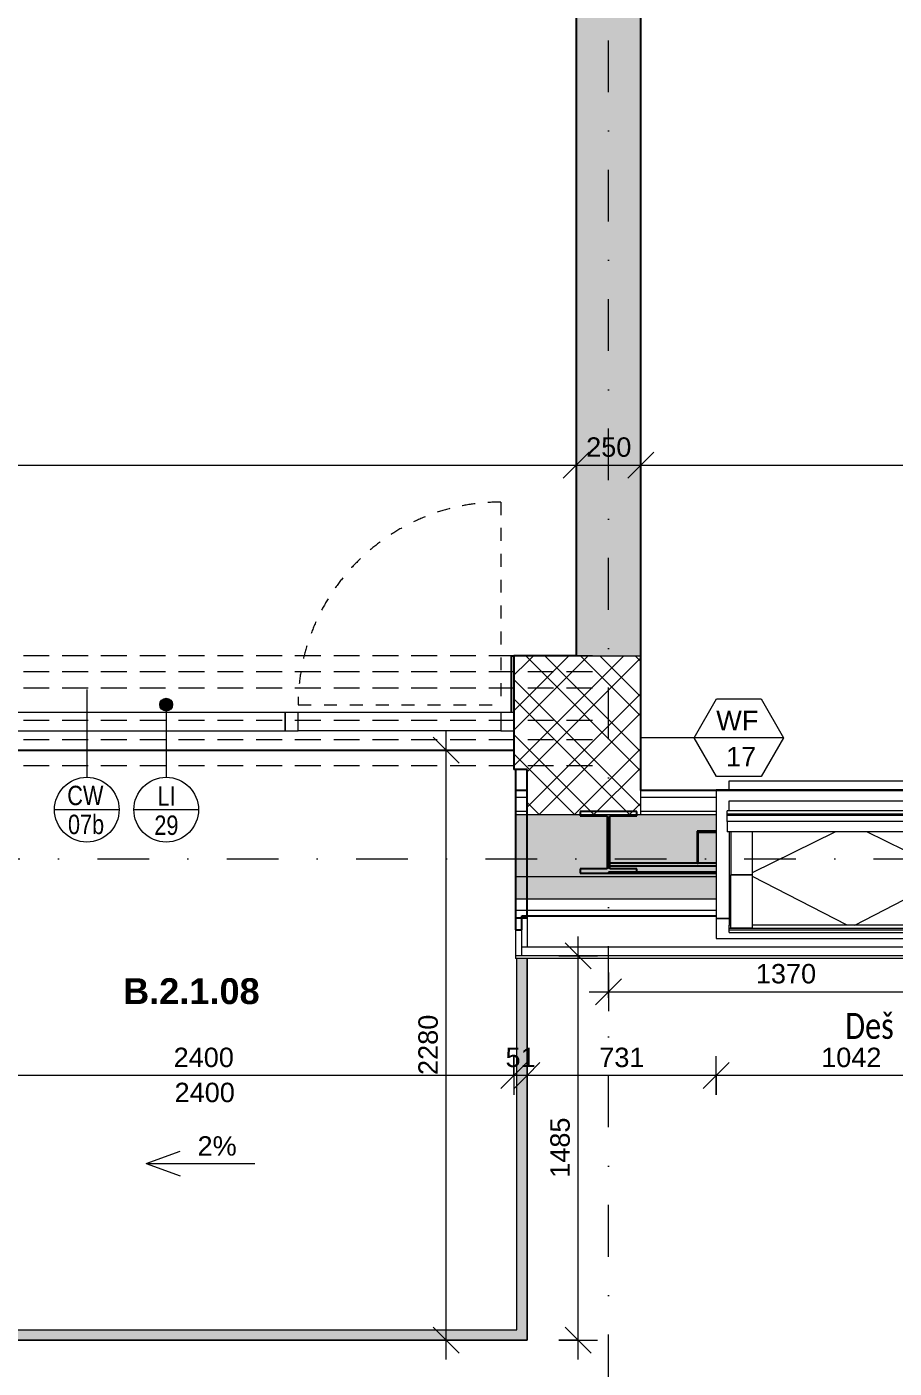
# Model space of a CAD drawing. Header units: millimetres. Extents: x -8668 to 43537, y -2985 to 58543.
# Drawn here: x -3178 to 175, y 41984 to 47168 of the extents above; entities that cross this region are included whole.
import ezdxf

# ---------------------------------------------------------------- set-up
doc = ezdxf.new("R2010")
doc.units = ezdxf.units.MM
for name, pattern in [('HA_Dash_2mm-S1mm', [100, 50, -50]), ('HA_Dash_3mm-S1mm', [150, 100, -50]), ('HA_DashDot_10mm-S3mm', [500, 200, -150, 0, -150])]:
    doc.linetypes.add(name, pattern=pattern)
for name, color, linetype, lineweight in [('A-____-____-DIMS', 9, 'Continuous', 5), ('A-____-____-DIMS-50', 9, 'Continuous', 5), ('A-AREA-____-IDEN', 9, 'Continuous', 9), ('A-AREA-____-OTLN', 9, 'Continuous', 25), ('A-DETL-____-THIN', 9, 'Continuous', 9), ('A-DOOR-____-OTLN', 9, 'Continuous', 9), ('A-FLOR-HRAL-OTLN', 9, 'Continuous', 9), ('A-GENM-____-HDLN', 9, 'HA_Dash_3mm-S1mm', 9), ('A-GENM-____-IDEN', 9, 'Continuous', 9), ('A-GENM-____-OTLN', 9, 'Continuous', 9), ('A-GLAZ-____-OTLN', 9, 'Continuous', 5), ('A-GLAZ-CURT-MCUT', 9, 'Continuous', 5), ('A-GLAZ-CURT-OTLN', 9, 'Continuous', 5), ('A-GLAZ-CWMG-MCUT', 9, 'Continuous', 5), ('A-GLAZ-CWMG-OTLN', 9, 'Continuous', 5), ('A-ROOF-____-MCUT', 9, 'Continuous', 25), ('A-ROOF-____-OTLN', 9, 'Continuous', 9), ('A-ROOF-____-PATT', 9, 'Continuous', 25), ('A-WALL-____-IDEN', 9, 'Continuous', 9), ('A-WALL-____-MCUT', 9, 'Continuous', 25), ('A-WALL-____-OTLN', 9, 'Continuous', 9), ('A-WALL-____-PATT', 9, 'Continuous', 25), ('G-____-____-TEXT', 9, 'Continuous', 5), ('I-WALL-____-MCUT', 9, 'Continuous', 25), ('S-BEAM-____-MCUT', 9, 'Continuous', 25), ('S-GRID-____-OTLN', 9, 'Continuous', 5)]:
    doc.layers.add(name, color=color, linetype=linetype, lineweight=lineweight)
doc.styles.add('Arial_1', font='arial.ttf', dxfattribs={"height": 75})
doc.styles.add('Arial_2', font='arial.ttf', dxfattribs={"width": 0.8, "height": 75})
doc.styles.add('Arial_B', font='arialbd.ttf', dxfattribs={"height": 100})
doc.styles.add('Calibri_1', font='calibri.ttf', dxfattribs={"width": 0.8, "height": 100})
doc.dimstyles.new('Inner_Dimensions_1', dxfattribs={"dimscale": 304.8, "dimtxt": 76.519455, "dimasz": 0.328084, "dimexe": 0.246063, "dimexo": 0.0625, "dimgap": 0.032808, "dimtad": 1, "dimdec": 0, "dimzin": 0, "dimdsep": 46, "dimtxsty": 'Arial_1', "dimblk1": 'OBLIQUE', "dimblk2": 'OBLIQUE', "dimsah": 1, "dimcen": 0.09, "dimdle": 0.246063, "dimazin": 0, "dimtfac": 1, "dimtdec": 4, "dimtix": 1, "dimtmove": 0, "dimatfit": 3, "dimfxl": 0.246063, "dimfxlon": 1, "dimtvp": 1, "dimtolj": 1, "dimtzin": 0, "dimlwd": 9, "dimlwe": 9, "dimarcsym": 2})
pattern_1 = [(45, (0, 0), (-106.066, 106.066), []), (45, (75, 0), (-106.066, 106.066), []), (315, (0, 0), (106.066, 106.066), []), (315, (75, 0), (106.066, 106.066), [])]
pattern_2 = [(0, (0, 0), (58.594, 33.829), [39.062, -78.125]), (120, (0, 0), (-58.593773, 33.829393), [39.062, -78.125]), (60, (0, 0), (0.000227, 67.658393), [0, -78.125, 39.062, 0])]

# ---------------------------------------------------------------- blocks, each defined once
blk = doc.blocks.new('BD Libus_IFC_ifc-1-DPS_2NP - B')
at = {"layer": 'S-BEAM-____-MCUT', "color": 7}
for p, q in [((-819.3, 44135.8), (-1039.3, 44135.8)), ((-1039.3, 44135.8), (-1039.3, 44118.5)), ((-1039.3, 44118.5), (-934, 44118.5)), ((-934, 44118.5), (-934, 43914.6)), ((-924.5, 43914.6), (-924.5, 44118.5)), ((-924.5, 44118.5), (-819.3, 44118.5)), ((-819.3, 44118.5), (-819.3, 44135.8)), ((-512.8, 44059.9), (-586.8, 44059.9)), ((-586.8, 44059.9), (-586.8, 43936.3)), ((-582.8, 44055.6), (-512.8, 44055.6)), ((-582.8, 43936.3), (-582.8, 44055.6)), ((-934, 43914.6), (-1039.3, 43914.6)), ((-1039.3, 43914.6), (-1039.3, 43897.3)), ((-512.8, 43936.3), (-929.3, 43936.3)), ((-929.3, 43936.3), (-929.3, 43926)), ((-929.3, 43926), (-512.8, 43926)), ((-819.3, 43914.6), (-924.5, 43914.6)), ((-819.3, 43897.3), (-819.3, 43914.6)), ((-586.8, 43936.3), (-582.8, 43936.3)), ((-1039.3, 43897.3), (-819.3, 43897.3)), ((-512.8, 43901.6), (-929.3, 43901.6)), ((-929.3, 43901.6), (-929.3, 43897.3)), ((-929.3, 43897.3), (-512.8, 43897.3))]:
    blk.add_line(p, q, dxfattribs=at)
blk = doc.blocks.new('Top Rail Type - Top Rail_Internal_-1472931-DPS_2NP - B')
at = {"layer": 'A-FLOR-HRAL-OTLN'}
for points in [[(-3719.3, 42092.7), (-3679.3, 42132.7), (-3679.3, 43612.7), (-3694.3, 43612.7), (-3694.3, 43567.7), (-3719.3, 43567.7), (-3719.3, 43080.2)], [(-1244.3, 42092.7), (-1244.3, 43567.7), (-1284.3, 43567.7), (-1284.3, 42132.7)], [(-1244.3, 42092.7), (-1284.3, 42132.7), (-3679.3, 42132.7), (-3719.3, 42092.7), (-3192.6, 42092.7)]]:
    blk.add_hatch(color=256, dxfattribs=at).paths.add_polyline_path(points)
for p, q in [((-3694.3, 43612.7), (-3679.3, 43612.7)), ((-3679.3, 43612.7), (-3679.3, 42132.7)), ((-3719.3, 42092.7), (-3719.3, 43567.7)), ((-1284.3, 42132.7), (-1284.3, 43567.7)), ((-1244.3, 43567.7), (-1244.3, 42092.7)), ((-3679.3, 42132.7), (-1284.3, 42132.7)), ((-1244.3, 42092.7), (-3719.3, 42092.7))]:
    blk.add_line(p, q, dxfattribs=at)
blk = doc.blocks.new('Top Rail Type - Top Rail_Internal_-V6-DPS_2NP - B')
at = {"layer": 'A-FLOR-HRAL-OTLN'}
for p, q in [((-3679.3, 43612.7), (-3694.3, 43612.7)), ((-3679.3, 43612.7), (-3679.3, 42132.7)), ((-3719.3, 43567.7), (-3719.3, 42092.7)), ((-1284.3, 42132.7), (-1284.3, 43567.7)), ((-1244.3, 42092.7), (-1244.3, 43567.7)), ((-3679.3, 42132.7), (-1284.3, 42132.7)), ((-3719.3, 42092.7), (-1244.3, 42092.7))]:
    blk.add_line(p, q, dxfattribs=at)
blk = doc.blocks.new('Systémový panel - Sklo-1712998-DPS_2NP - B')
at = {"layer": 'A-GLAZ-CURT-MCUT'}
for p, q in [((733.125, 0), (-733.125, 0)), ((-733.125, 0), (-733.125, -70)), ((733.125, -70), (733.125, 0)), ((-733.125, -70), (733.125, -70))]:
    blk.add_line(p, q, dxfattribs=at)
blk = doc.blocks.new('Obdélníková příčel - 50x70mm EXT-1518045-DPS_2NP - B')
at = {"layer": 'A-GLAZ-CWMG-MCUT'}
for p, q in [((-50, 70), (0, 70)), ((-50, 0), (-50, 70)), ((0, 70), (0, 0)), ((0, 0), (-50, 0))]:
    blk.add_line(p, q, dxfattribs=at)
blk = doc.blocks.new('ABMV_CW_Single_Swing_Generic - Ex_Glass_SKLOPNE-1712999-DPS_2NP - B')
at = {"layer": 'A-DOOR-____-OTLN', "linetype": 'HA_Dash_2mm-S1mm', "lineweight": 5}
for p in [(391.875, 813.75), (-391.875, 30)]:
    blk.add_line(p, (391.875, 30), dxfattribs=at)
blk.add_arc((391.875, 30), 783.75, 90, 180, dxfattribs=at)
blk = doc.blocks.new('Obdélníková příčel - 50x70mm EXT-1712997-DPS_2NP - B')
at = {"layer": 'A-GLAZ-CWMG-OTLN'}
for p, q in [((-1345.6, 44517.7), (-2129.3, 44517.7)), ((-1345.6, 44447.7), (-2129.3, 44447.7))]:
    blk.add_line(p, q, dxfattribs=at)
blk = doc.blocks.new('Obdélníková příčel - 50x70mm EXT-1518048-DPS_2NP - B')
at = {"layer": 'A-GLAZ-CWMG-MCUT'}
for p, q in [((-25, 70), (25, 70)), ((-25, 0), (-25, 70)), ((25, 70), (25, 0)), ((25, 0), (-25, 0))]:
    blk.add_line(p, q, dxfattribs=at)
blk = doc.blocks.new('Roof-Windows_VELUX_GLL_1061 - PK06-1809138-DPS_2NP - B')
at = {"layer": 'A-GLAZ-____-OTLN'}
for p, q in [((-512.8, 44220.1), (529.2, 44220.1)), ((-512.8, 44220.1), (-512.8, 44215.5)), ((-462.8, 44254.6), (479.2, 44254.6)), ((-462.8, 44220.1), (-462.8, 44254.6)), ((479.2, 44254.6), (479.2, 44220.1)), ((529.2, 44220.1), (529.2, 44215.5)), ((529.2, 44215.5), (-512.8, 44215.5)), ((-512.8, 44215.5), (-512.8, 43721.6)), ((-462.8, 44176.9), (479.2, 44176.9)), ((-462.8, 44137.9), (-462.8, 44176.9)), ((479.2, 44176.9), (479.2, 44137.9)), ((529.2, 43721.6), (529.2, 44215.5)), ((-470.9, 44125.3), (-470.9, 44137.9)), ((487.3, 44137.9), (-470.9, 44137.9)), ((-470.9, 44119.9), (-470.9, 44125.3)), ((487.3, 44125.3), (-470.9, 44125.3)), ((-470.9, 44096.5), (-470.9, 44119.9)), ((487.3, 44119.9), (-470.9, 44119.9)), ((487.3, 44137.9), (487.3, 44125.3)), ((487.3, 44125.3), (487.3, 44119.9)), ((487.3, 44119.9), (487.3, 44096.5)), ((487.3, 44096.5), (-470.9, 44096.5)), ((-470.9, 44096.5), (-470.9, 44057.5)), ((487.3, 44057.5), (487.3, 44096.5)), ((487.3, 44057.5), (-470.9, 44057.5)), ((-462.8, 44057.5), (-462.8, 43697)), ((-456.4, 44057.5), (-456.4, 43890.7)), ((-373.2, 43899.4), (-53.6, 44057.5)), ((-373.2, 43890.7), (-373.2, 44057.5)), ((389.6, 43899.4), (70, 44057.5)), ((389.6, 44057.5), (389.6, 43890.7)), ((472.8, 43890.7), (472.8, 44057.5)), ((479.2, 44057.5), (479.2, 43697)), ((-456.4, 43890.7), (-373.2, 43890.7)), ((-456.4, 43684.6), (-456.4, 43890.7)), ((-373.2, 43890.7), (-456.4, 43890.7)), ((-373.2, 43684.6), (-373.2, 43890.7)), ((-6.1, 43697), (-373.2, 43885.1)), ((22.4, 43697), (389.6, 43885.1)), ((389.6, 43890.7), (472.8, 43890.7)), ((389.6, 43890.7), (389.6, 43684.6)), ((472.8, 43890.7), (389.6, 43890.7)), ((472.8, 43890.7), (472.8, 43684.6)), ((-512.8, 43721.6), (-462.8, 43721.6)), ((-462.8, 43721.6), (-512.8, 43721.6)), ((-512.8, 43721.6), (-512.8, 43644.3)), ((479.2, 43721.6), (529.2, 43721.6)), ((529.2, 43721.6), (479.2, 43721.6)), ((529.2, 43644.3), (529.2, 43721.6)), ((-462.8, 43688.4), (-462.8, 43697)), ((-456.4, 43697), (-462.8, 43697)), ((-462.8, 43684), (-462.8, 43688.4)), ((-462.8, 43677.2), (-462.8, 43684)), ((479.2, 43684), (-462.8, 43684)), ((479.2, 43677.2), (-462.8, 43677.2)), ((-462.8, 43668.7), (-462.8, 43676.7)), ((-462.8, 43668.6), (-462.8, 43668.7)), ((-462.8, 43668.6), (479.2, 43668.6)), ((-373.2, 43684.6), (-456.4, 43684.6)), ((389.6, 43697), (-373.2, 43697)), ((472.8, 43684.6), (389.6, 43684.6)), ((479.2, 43697), (472.8, 43697)), ((479.2, 43697), (479.2, 43688.4)), ((479.2, 43688.4), (479.2, 43684)), ((479.2, 43684), (479.2, 43677.2)), ((479.2, 43676.7), (479.2, 43668.7)), ((479.2, 43668.7), (479.2, 43668.6)), ((-512.8, 43644.3), (529.2, 43644.3))]:
    blk.add_line(p, q, dxfattribs=at)
blk = doc.blocks.new('TB_Porotherm KPVarioUNI_3000mm - TB_Porotherm KPVarioUNI_3000mm-1959484-DPS_2NP - B')
at = {"layer": 'A-GENM-____-HDLN'}
for p, q in [((-1500, 205), (1500, 205)), ((-1500, 105), (1500, 105)), ((-1500, 30), (1500, 30)), ((-100, 0), (100, 0)), ((-1500, -95), (1500, -95)), ((-1500, -157.5), (1500, -157.5)), ((-1500, -220), (1500, -220))]:
    blk.add_line(p, q, dxfattribs=at)
blk = doc.blocks.new('DIMBLOCK69-DPS_2NP - B')
at = {"layer": 'A-____-____-DIMS-50', "lineweight": 9}
for p, q in [((-6379.3, 45549.2), (-6379.3, 45399.2)), ((-6379.3, 45474.2), (-6379.3, 45549.2)), ((-6379.3, 45474.2), (-6329.3, 45524.2)), ((-1054.3, 45549.2), (-1054.3, 45399.2)), ((-1054.3, 45474.2), (-1054.3, 45549.2)), ((-1054.3, 45474.2), (-1004.3, 45524.2)), ((-6454.3, 45474.2), (-1054.3, 45474.2)), ((-6379.3, 45474.2), (-6429.3, 45424.2)), ((-1054.3, 45474.2), (-1104.3, 45424.2))]:
    blk.add_line(p, q, dxfattribs=at)
at = {"layer": 'A-____-____-DIMS-50', "color": 0, "lineweight": 9, "insert": (-3832.2, 45581.6), "char_height": 75, "width": 276.883, "attachment_point": 1, "line_spacing_factor": 0.941778, "style": 'Arial_1'}
blk.add_mtext('5325', dxfattribs=at)
blk = doc.blocks.new('_Oblique')
at = {"color": 0, "linetype": 'ByBlock', "lineweight": -2}
blk.add_line((-0.5, -0.5), (0.5, 0.5), dxfattribs=at)
blk = doc.blocks.new('DIMBLOCK70-DPS_2NP - B')
at = {"layer": 'A-____-____-DIMS-50', "lineweight": 9}
for p, q in [((-1054.3, 45549.2), (-1054.3, 45399.2)), ((-1054.3, 45474.2), (-1054.3, 45549.2)), ((-1054.3, 45474.2), (-1004.3, 45524.2)), ((-804.3, 45549.2), (-804.3, 45399.2)), ((-804.3, 45474.2), (-804.3, 45549.2)), ((-804.3, 45474.2), (-754.3, 45524.2)), ((-1054.3, 45474.2), (-1104.3, 45424.2)), ((-1054.3, 45474.2), (-804.3, 45474.2)), ((-804.3, 45474.2), (-854.3, 45424.2))]:
    blk.add_line(p, q, dxfattribs=at)
at = {"layer": 'A-____-____-DIMS-50', "color": 0, "lineweight": 9, "insert": (-1015.8, 45581.6), "char_height": 75, "width": 207.662, "attachment_point": 1, "line_spacing_factor": 0.941778, "style": 'Arial_1'}
blk.add_mtext('250', dxfattribs=at)
blk = doc.blocks.new('DIMBLOCK71-DPS_2NP - B')
at = {"layer": 'A-____-____-DIMS-50', "lineweight": 9}
for p, q in [((-804.3, 45549.2), (-804.3, 45399.2)), ((-804.3, 45474.2), (-804.3, 45549.2)), ((-804.3, 45474.2), (-754.3, 45524.2)), ((2841, 45549.2), (2841, 45399.2)), ((2841, 45474.2), (2841, 45549.2)), ((2841, 45474.2), (2891, 45524.2)), ((-804.3, 45474.2), (-854.3, 45424.2)), ((-804.3, 45474.2), (2841, 45474.2)), ((2841, 45474.2), (2791, 45424.2))]:
    blk.add_line(p, q, dxfattribs=at)
at = {"layer": 'A-____-____-DIMS-50', "color": 0, "lineweight": 9, "insert": (903, 45581.6), "char_height": 75, "width": 276.883, "attachment_point": 1, "line_spacing_factor": 0.941778, "style": 'Arial_1'}
blk.add_mtext('3645', dxfattribs=at)
blk = doc.blocks.new('DIMBLOCK86-DPS_2NP - B')
at = {"layer": 'A-____-____-DIMS-50', "lineweight": 9}
for p, q in [((-512.8, 43040.7), (-512.8, 43190.7)), ((529.2, 43040.7), (529.2, 43190.7)), ((-512.8, 43115.7), (-462.8, 43165.7)), ((529.2, 43115.7), (579.2, 43165.7)), ((-512.8, 43115.7), (-562.8, 43065.7)), ((529.2, 43115.7), (-512.8, 43115.7)), ((-512.8, 43115.7), (-512.8, 43040.7)), ((529.2, 43115.7), (479.2, 43065.7)), ((529.2, 43115.7), (529.2, 43040.7))]:
    blk.add_line(p, q, dxfattribs=at)
at = {"layer": 'A-____-____-DIMS-50', "color": 0, "lineweight": 9, "insert": (-107.2, 43223), "char_height": 75, "width": 276.883, "attachment_point": 1, "line_spacing_factor": 0.941778, "style": 'Arial_1'}
blk.add_mtext('1042', dxfattribs=at)
blk = doc.blocks.new('DIMBLOCK87-DPS_2NP - B')
at = {"layer": 'A-____-____-DIMS-50', "lineweight": 9}
for p, q in [((-1244.3, 43190.7), (-1244.3, 43040.7)), ((-1244.3, 43115.7), (-1244.3, 43190.7)), ((-512.8, 43040.7), (-512.8, 43190.7)), ((-1244.3, 43115.7), (-1194.3, 43165.7)), ((-512.8, 43115.7), (-462.8, 43165.7)), ((-1244.3, 43115.7), (-1294.3, 43065.7)), ((-512.8, 43115.7), (-1244.3, 43115.7)), ((-512.8, 43115.7), (-562.8, 43065.7)), ((-512.8, 43115.7), (-512.8, 43040.7))]:
    blk.add_line(p, q, dxfattribs=at)
at = {"layer": 'A-____-____-DIMS-50', "color": 0, "lineweight": 9, "insert": (-965.1, 43223), "char_height": 75, "width": 207.662, "attachment_point": 1, "line_spacing_factor": 0.941778, "style": 'Arial_1'}
blk.add_mtext('731', dxfattribs=at)
blk = doc.blocks.new('DIMBLOCK88-DPS_2NP - B')
at = {"layer": 'A-____-____-DIMS-50', "lineweight": 9}
for p, q in [((-1295.6, 43190.7), (-1295.6, 43040.7)), ((-1295.6, 43115.7), (-1295.6, 43190.7)), ((-1244.3, 43190.7), (-1244.3, 43040.7)), ((-1244.3, 43115.7), (-1244.3, 43190.7)), ((-1295.6, 43115.7), (-1245.6, 43165.7)), ((-1244.3, 43115.7), (-1194.3, 43165.7)), ((-1295.6, 43115.7), (-1345.6, 43065.7)), ((-1244.3, 43115.7), (-1295.6, 43115.7)), ((-1244.3, 43115.7), (-1294.3, 43065.7))]:
    blk.add_line(p, q, dxfattribs=at)
at = {"layer": 'A-____-____-DIMS-50', "color": 0, "lineweight": 9, "insert": (-1327.6, 43223), "char_height": 75, "width": 138.441, "attachment_point": 1, "line_spacing_factor": 0.941778, "style": 'Arial_1'}
blk.add_mtext('51', dxfattribs=at)
blk = doc.blocks.new('DIMBLOCK89-DPS_2NP - B')
at = {"layer": 'A-____-____-DIMS-50', "lineweight": 9}
for p, q in [((-3695.6, 43190.7), (-3695.6, 43040.7)), ((-3695.6, 43115.7), (-3695.6, 43190.7)), ((-1295.6, 43190.7), (-1295.6, 43040.7)), ((-1295.6, 43115.7), (-1295.6, 43190.7)), ((-3695.6, 43115.7), (-3645.6, 43165.7)), ((-1295.6, 43115.7), (-1245.6, 43165.7)), ((-3695.6, 43115.7), (-3745.6, 43065.7)), ((-1295.6, 43115.7), (-3695.6, 43115.7)), ((-1295.6, 43115.7), (-1345.6, 43065.7))]:
    blk.add_line(p, q, dxfattribs=at)
at = {"layer": 'A-____-____-DIMS-50', "color": 0, "lineweight": 9, "insert": (-2610.9, 43223), "char_height": 75, "width": 276.883, "attachment_point": 1, "line_spacing_factor": 0.941778, "style": 'Arial_1'}
blk.add_mtext('2400', dxfattribs=at)
blk = doc.blocks.new('HA_TAG_cWA - Default-922888-DPS_2NP - B')
at = {"layer": 'A-WALL-____-IDEN'}
blk.add_line((-2.5, 0), (2.5, 0), dxfattribs=at)
blk.add_circle((0, 0), 2.5, dxfattribs=at)
blk = doc.blocks.new('HA_TAG_GM_Products - Generic-588599-DPS_2NP - B')
at = {"layer": 'A-GENM-____-IDEN'}
blk.add_line((-2.5, 0), (2.5, 0), dxfattribs=at)
blk.add_circle((0, 0), 2.5, dxfattribs=at)
blk = doc.blocks.new('DIMBLOCK266-DPS_2NP - B')
at = {"layer": 'A-____-____-DIMS-50', "lineweight": 9}
for p, q in [((-929.3, 43514.1), (-929.3, 43364.1)), ((-929.3, 43439.1), (-929.3, 43514.1)), ((440.7, 43514.1), (440.7, 43364.1)), ((440.7, 43439.1), (440.7, 43514.1)), ((-929.3, 43439.1), (-879.3, 43489.1)), ((440.7, 43439.1), (490.7, 43489.1)), ((-1004.3, 43439.1), (515.7, 43439.1)), ((-929.3, 43439.1), (-979.3, 43389.1)), ((440.7, 43439.1), (390.7, 43389.1))]:
    blk.add_line(p, q, dxfattribs=at)
at = {"layer": 'A-____-____-DIMS-50', "color": 0, "lineweight": 9, "insert": (-359.7, 43546.4), "char_height": 75, "width": 276.883, "attachment_point": 1, "line_spacing_factor": 0.941778, "style": 'Arial_1'}
blk.add_mtext('1370', dxfattribs=at)
blk = doc.blocks.new('DIMBLOCK333-DPS_2NP - B')
at = {"layer": 'A-____-____-DIMS-50', "lineweight": 9}
for p, q in [((-1047, 42017.7), (-1047, 43652.7)), ((-1047, 43577.7), (-1097, 43627.7)), ((-1122, 43577.7), (-972, 43577.7)), ((-1047, 43577.7), (-1122, 43577.7)), ((-1047, 43577.7), (-997, 43527.7)), ((-1047, 42092.7), (-1097, 42142.7)), ((-1122, 42092.7), (-972, 42092.7)), ((-1047, 42092.7), (-1122, 42092.7)), ((-1047, 42092.7), (-997, 42042.7))]:
    blk.add_line(p, q, dxfattribs=at)
at = {"layer": 'A-____-____-DIMS-50', "color": 0, "lineweight": 9, "insert": (-1154.3, 42719.9), "char_height": 75, "width": 276.883, "attachment_point": 1, "rotation": 90, "line_spacing_factor": 0.941778, "style": 'Arial_1'}
blk.add_mtext('1485', dxfattribs=at)
blk = doc.blocks.new('DIMBLOCK334-DPS_2NP - B')
at = {"layer": 'A-____-____-DIMS-50', "lineweight": 9}
for p, q in [((-1557.2, 42017.7), (-1557.2, 44447.7)), ((-1557.2, 44372.7), (-1607.2, 44422.7)), ((-1632.2, 44372.7), (-1482.2, 44372.7)), ((-1557.2, 44372.7), (-1632.2, 44372.7)), ((-1557.2, 44372.7), (-1507.2, 44322.7)), ((-1557.2, 42092.7), (-1607.2, 42142.7)), ((-1632.2, 42092.7), (-1482.2, 42092.7)), ((-1557.2, 42092.7), (-1632.2, 42092.7)), ((-1557.2, 42092.7), (-1507.2, 42042.7))]:
    blk.add_line(p, q, dxfattribs=at)
at = {"layer": 'A-____-____-DIMS-50', "color": 0, "lineweight": 9, "insert": (-1664.6, 43117.4), "char_height": 75, "width": 276.883, "attachment_point": 1, "rotation": 90, "line_spacing_factor": 0.941778, "style": 'Arial_1'}
blk.add_mtext('2280', dxfattribs=at)

msp = doc.modelspace()

# ---------------------------------------------------------------- hatches: boundary and pattern name
at = {"layer": 'A-GENM-____-IDEN'}
h = msp.add_hatch(color=256, dxfattribs=at)
edge = h.paths.add_edge_path()
edge.add_arc((-2639.6, 44548.6), 25, 0, 360)
at = {"layer": 'A-ROOF-____-PATT', "lineweight": 5}
h = msp.add_hatch(dxfattribs=at)
h.set_pattern_fill('FP_5', color=256, style=0, pattern_type=2)
h.set_pattern_definition(pattern_2)
h.paths.add_polyline_path([(7141.3, 43883.8), (9030.6, 43883.8), (9030.6, 44122.3), (5310.9, 44122.3), (5310.9, 43883.8), (5993.1, 43883.8)])
h.paths.add_polyline_path([(-6637.3, 43883.8), (-3694.4, 43883.8), (-3694.4, 44122.3), (-6829.3, 44122.3), (-6829.3, 43883.8)])
h.paths.add_polyline_path([(21170.7, 43883.8), (21170.7, 44122.3), (18035.6, 44122.3), (18035.6, 43883.8), (20919.9, 43883.8)])
h.paths.add_polyline_path([(-1289.4, 43883.8), (-512.8, 43883.8), (-512.8, 44122.3), (-1289.4, 44122.3)])
h.paths.add_polyline_path([(15630.6, 43883.8), (15630.6, 44122.3), (14854.2, 44122.3), (14854.2, 43883.8), (15465.8, 43883.8)])
h.paths.add_polyline_path([(529.2, 43883.8), (1305.6, 43883.8), (1305.6, 44122.3), (529.2, 44122.3), (529.2, 43958.3)])
h.paths.add_polyline_path([(13035.6, 43883.8), (13812.2, 43883.8), (13812.2, 44122.3), (13035.6, 44122.3)])
h = msp.add_hatch(dxfattribs=at)
h.set_pattern_fill('FP_5', color=256, style=0, pattern_type=2)
h.set_pattern_definition(pattern_2)
h.paths.add_polyline_path([(-6829.3, 43797), (-3694.4, 43797), (-3694.4, 43883.8), (-6829.3, 43883.8), (-6829.3, 43849.2)])
h.paths.add_polyline_path([(21170.7, 43797), (21170.7, 43883.8), (18035.6, 43883.8), (18035.6, 43797), (20919.9, 43797)])
h.paths.add_polyline_path([(-1289.4, 43797), (-512.8, 43797), (-512.8, 43883.8), (-1289.4, 43883.8), (-1289.4, 43849.2)])
h.paths.add_polyline_path([(529.2, 43797), (1305.6, 43797), (1305.6, 43883.8), (529.2, 43883.8), (529.2, 43823)])
h.paths.add_polyline_path([(15465.8, 43797), (15630.6, 43797), (15630.6, 43883.8), (14854.2, 43883.8), (14854.2, 43797), (15178.8, 43797)])
h.paths.add_polyline_path([(5310.9, 43797), (9030.6, 43797), (9030.6, 43883.8), (5310.9, 43883.8), (5310.9, 43849.2)])
h.paths.add_polyline_path([(13035.6, 43797), (13812.2, 43797), (13812.2, 43883.8), (13035.6, 43883.8), (13035.6, 43849.2)])
at = {"layer": 'A-WALL-____-PATT', "lineweight": 9}
msp.add_hatch(color=256, dxfattribs=at).paths.add_polyline_path([(-804.3, 44737.7), (-804.3, 50677.7), (-1054.3, 50677.7), (-1054.3, 44737.7)])
at = {"layer": 'A-WALL-____-PATT', "lineweight": 5}
h = msp.add_hatch(dxfattribs=at)
h.set_pattern_fill('FP_1', color=256, style=0, pattern_type=2)
h.set_pattern_definition(pattern_1)
h.paths.add_polyline_path([(-1244.3, 44297.7), (-1244.3, 44737.7), (-1295.6, 44737.7), (-1295.6, 44297.7)])
h.paths.add_polyline_path([(-3739.3, 44297.7), (-3695.6, 44297.7), (-3695.6, 44737.7), (-3739.3, 44737.7), (-3739.3, 44618.2)])
h = msp.add_hatch(dxfattribs=at)
h.set_pattern_fill('FP_1', color=256, style=0, pattern_type=2)
h.set_pattern_definition(pattern_1)
h.paths.add_polyline_path([(-1183.3, 44122.3), (-804.3, 44122.3), (-804.3, 44737.7), (-1244.3, 44737.7), (-1244.3, 44122.3)])

# ---------------------------------------------------------------- linework, layer by layer
at = {"layer": 'A-AREA-____-OTLN'}
for p, q in [((-1304.3, 44517.7), (-1304.3, 44737.7)), ((-1304.3, 44737.7), (-1295.6, 44737.7)), ((-3695.6, 44372.7), (-1295.6, 44372.7))]:
    msp.add_line(p, q, dxfattribs=at)
at = {"layer": 'A-DETL-____-THIN'}
for p, q in [((-598.6, 44421), (-512, 44571)), ((-512, 44571), (-338.8, 44571)), ((-338.8, 44571), (-252.2, 44421)), ((-598.6, 44421), (-804.3, 44421)), ((-512, 44271), (-598.6, 44421)), ((-252.2, 44421), (-598.6, 44421)), ((-252.2, 44421), (-338.8, 44271)), ((-338.8, 44271), (-512, 44271)), ((-2717.1, 42775.7), (-2585.5, 42823.6)), ((-2717.1, 42775.7), (-2297.1, 42775.7)), ((-2717.1, 42775.7), (-2585.5, 42727.8))]:
    msp.add_line(p, q, dxfattribs=at)
at = {"layer": 'A-GENM-____-IDEN'}
msp.add_line((-2639.6, 44548.6), (-2639.6, 44267.8), dxfattribs=at)
msp.add_circle((-2639.6, 44548.6), 25, dxfattribs=at)
at = {"layer": 'A-ROOF-____-MCUT'}
for p, q in [((-1244.3, 44217.2), (-1289.4, 44217.2)), ((-1289.4, 44217.2), (-1289.4, 43677.8)), ((-512.8, 44217.2), (-804.3, 44217.2)), ((-1264.3, 43677.8), (-1264.3, 43732.7)), ((-1264.3, 43732.7), (-512.8, 43732.7)), ((-1289.4, 43677.8), (-1264.3, 43677.8))]:
    msp.add_line(p, q, dxfattribs=at)
at = {"layer": 'A-ROOF-____-MCUT', "lineweight": 9}
for p, q in [((-1244.3, 44190.1), (-1289.4, 44190.1)), ((-512.8, 44190.1), (-804.3, 44190.1)), ((-1244.3, 44135.9), (-1289.4, 44135.9)), ((-512.8, 44122.3), (-1289.4, 44122.3)), ((-512.8, 44135.9), (-804.3, 44135.9)), ((-512.8, 43883.8), (-1289.4, 43883.8)), ((-512.8, 43797), (-1289.4, 43797)), ((-512.8, 43753.7), (-1289.4, 43753.7))]:
    msp.add_line(p, q, dxfattribs=at)
at = {"layer": 'A-ROOF-____-OTLN'}
for p, q in [((-1289.4, 43677.8), (-1289.4, 43577.7)), ((-1264.3, 43577.7), (-1264.3, 43677.8)), ((-1244.3, 43612.7), (1245.7, 43612.7)), ((1305.6, 43577.7), (-1289.4, 43577.7))]:
    msp.add_line(p, q, dxfattribs=at)
at = {"layer": 'A-WALL-____-IDEN'}
msp.add_line((-2946.5, 44607.5), (-2946.5, 44267.8), dxfattribs=at)
at = {"layer": 'A-WALL-____-MCUT'}
for p, q in [((-1054.3, 44737.7), (-1295.6, 44737.7)), ((-1295.6, 44737.7), (-1295.6, 44297.7)), ((-804.3, 44217.2), (-804.3, 44737.7)), ((-1244.3, 44297.7), (-1295.6, 44297.7)), ((-1289.3, 44297.7), (-1289.3, 43724.2)), ((-1244.3, 43724.2), (-1244.3, 44297.7)), ((-1289.3, 43724.2), (-1244.3, 43724.2))]:
    msp.add_line(p, q, dxfattribs=at)
at = {"layer": 'A-WALL-____-MCUT', "lineweight": 9}
for p, q in [((-1054.3, 44737.7), (-804.3, 44737.7)), ((-804.3, 44122.3), (-804.3, 44217.2))]:
    msp.add_line(p, q, dxfattribs=at)
at = {"layer": 'A-WALL-____-OTLN'}
for p, q in [((-1244.3, 43724.2), (-1244.3, 43612.7)), ((-1264.3, 43612.7), (-1244.3, 43612.7)), ((-1289.3, 43577.7), (-1289.3, 43567.7)), ((1305.7, 43567.7), (-1289.3, 43567.7))]:
    msp.add_line(p, q, dxfattribs=at)
at = {"layer": 'I-WALL-____-MCUT'}
for p, q in [((-1054.3, 48502.7), (-1054.3, 44737.7)), ((-804.3, 44737.7), (-804.3, 47752.7))]:
    msp.add_line(p, q, dxfattribs=at)
at = {"layer": 'S-GRID-____-OTLN', "linetype": 'HA_DashDot_10mm-S3mm', "lineweight": 9}
for p, q in [((-929.3, 38414.3), (-929.3, 56942.9)), ((-6906.2, 43952.7), (21594.8, 43952.7))]:
    msp.add_line(p, q, dxfattribs=at)

# ---------------------------------------------------------------- block references
at = {"lineweight": 5}
msp.add_blockref('BD Libus_IFC_ifc-1-DPS_2NP - B', (0, 0), dxfattribs=at)
at = {"layer": 'A-DOOR-____-OTLN'}
msp.add_blockref('ABMV_CW_Single_Swing_Generic - Ex_Glass_SKLOPNE-1712999-DPS_2NP - B', (-1737.4, 44517.7), dxfattribs=at)
at = {"layer": 'A-FLOR-HRAL-OTLN'}
for name in ['Top Rail Type - Top Rail_Internal_-1472931-DPS_2NP - B', 'Top Rail Type - Top Rail_Internal_-V6-DPS_2NP - B']:
    msp.add_blockref(name, (0, 0), dxfattribs=at)
at = {"layer": 'A-GENM-____-IDEN', "xscale": 49.99999999999998, "yscale": 49.99999999999998, "zscale": 49.99999999999998}
msp.add_blockref('HA_TAG_GM_Products - Generic-588599-DPS_2NP - B', (-2639.6, 44142.8), dxfattribs=at)
at = {"layer": 'A-GENM-____-OTLN', "rotation": 180}
msp.add_blockref('TB_Porotherm KPVarioUNI_3000mm - TB_Porotherm KPVarioUNI_3000mm-1959484-DPS_2NP - B', (-2491.8, 44517.7), dxfattribs=at)
at = {"layer": 'A-GLAZ-____-OTLN'}
msp.add_blockref('Roof-Windows_VELUX_GLL_1061 - PK06-1809138-DPS_2NP - B', (0, 0), dxfattribs=at)
at = {"layer": 'A-GLAZ-CURT-OTLN'}
msp.add_blockref('Systémový panel - Sklo-1712998-DPS_2NP - B', (-2912.4, 44517.7), dxfattribs=at)
at = {"layer": 'A-GLAZ-CWMG-OTLN', "extrusion": (0, 0, -1), "rotation": 180}
for name, p in [('Obdélníková příčel - 50x70mm EXT-1518048-DPS_2NP - B', (2154.3, 44517.7)), ('Obdélníková příčel - 50x70mm EXT-1518045-DPS_2NP - B', (1295.6, 44517.7))]:
    msp.add_blockref(name, p, dxfattribs=at)
at = {"layer": 'A-GLAZ-CWMG-OTLN'}
msp.add_blockref('Obdélníková příčel - 50x70mm EXT-1712997-DPS_2NP - B', (0, 0), dxfattribs=at)
at = {"layer": 'A-WALL-____-IDEN', "xscale": 49.99999999999998, "yscale": 49.99999999999998, "zscale": 49.99999999999998}
msp.add_blockref('HA_TAG_cWA - Default-922888-DPS_2NP - B', (-2946.5, 44142.8), dxfattribs=at)

# ---------------------------------------------------------------- texts
at = {"layer": 'A-AREA-____-IDEN', "lineweight": 5, "insert": (-2806.2, 43491.4), "char_height": 100, "width": 653.375, "attachment_point": 1, "style": 'Arial_B'}
msp.add_mtext('B.2.1.08', dxfattribs=at)
at = {"layer": 'A-GENM-____-IDEN', "lineweight": 5, "char_height": 75, "attachment_point": 1, "style": 'Arial_2'}
for s, insert, width in [('LI', (-2673.4, 44232.9), 86.582), ('29', (-2685.4, 44120.2), 115.443)]:
    msp.add_mtext(s, dxfattribs=dict(at, insert=insert, width=width))
at = {"layer": 'A-WALL-____-IDEN', "lineweight": 5, "char_height": 75, "attachment_point": 1}
for s, insert, width, style in [('CW', (-3022.1, 44235.2), 176.371, 'Arial_2'), ('07b', (-3019.3, 44123.3), 169.958, 'Arial_2'), ('2400', (-2607.2, 43087.5), 288.607, 'Arial_1')]:
    msp.add_mtext(s, dxfattribs=dict(at, insert=insert, width=width, style=style))
at = {"layer": 'G-____-____-TEXT', "color": 7, "lineweight": 9, "attachment_point": 1}
for s, insert, char_height, width, style in [('WF', (-512.9, 44525), 75, 208.439, 'Arial_1'), ('17', (-474.9, 44385), 75, 144.304, 'Arial_1'), ('Deš', (-14.1, 43356.9), 100, 234.093, 'Calibri_1'), ('2%', (-2518.3, 42880.6), 75, 184.388, 'Arial_1')]:
    msp.add_mtext(s, dxfattribs=dict(at, insert=insert, char_height=char_height, width=width, style=style))

# ---------------------------------------------------------------- dimensions: what is measured, and where the dimension line sits
at = {"layer": 'A-____-____-DIMS', "lineweight": 9}
for base, p1, p2, override, picture, middle in [((-1054.3, 45474.2), (-6379.3, 45549.2), (-1054.3, 45549.2), {"dimpost": '<>', "dimfxl": 5325}, 'DIMBLOCK69-DPS_2NP - B', (-3716.8, 45522.6)), ((-804.3, 45474.2), (-1054.3, 45549.2), (-804.3, 45549.2), {"dimpost": '<>', "dimfxl": 250}, 'DIMBLOCK70-DPS_2NP - B', (-929.3, 45522.5)), ((2841, 45474.2), (-804.3, 45549.2), (2841, 45549.2), {"dimpost": '<>', "dimfxl": 3645.286908}, 'DIMBLOCK71-DPS_2NP - B', (1018.3, 45522.6)), ((440.7, 43439.1), (-929.3, 43514.1), (440.7, 43514.1), {"dimpost": '<>', "dimfxl": 1370}, 'DIMBLOCK266-DPS_2NP - B', (-244.3, 43487.4)), ((-3695.6, 43115.7), (-1295.6, 43190.7), (-3695.6, 43190.7), {"dimpost": '<>', "dimfxl": 2400}, 'DIMBLOCK89-DPS_2NP - B', (-2495.6, 43164)), ((-1295.6, 43115.7), (-1244.3, 43190.7), (-1295.6, 43190.7), {"dimpost": '<>', "dimfxl": 51.25}, 'DIMBLOCK88-DPS_2NP - B', (-1269.9, 43164)), ((-1244.310088, 43115.677943), (-512.81009, 43040.677943), (-1244.310088, 43190.677943), {"dimpost": '<>', "dimfxl": 746.720997}, 'DIMBLOCK87-DPS_2NP - B', (-878.560089, 43163.996497)), ((-512.8, 43115.7), (529.2, 43040.7), (-512.8, 43040.7), {"dimpost": '<>', "dimfxl": 1042}, 'DIMBLOCK86-DPS_2NP - B', (8.2, 43164))]:
    dim = msp.add_linear_dim(base=base, p1=p1, p2=p2, dimstyle='Inner_Dimensions_1', override=override, dxfattribs=at)
    dim.commit()
    dim.dimension.update_dxf_attribs({"geometry": picture, "text_midpoint": middle})
for base, p1, p2, override, picture, middle in [((-1557.2, 44372.7), (-1632.2, 42092.7), (-1632.2, 44372.7), {"dimpost": '<>', "dimfxl": 2280}, 'DIMBLOCK334-DPS_2NP - B', (-1605.5, 43232.7)), ((-1047, 43577.7), (-1122, 42092.7), (-1122, 43577.7), {"dimpost": '<>', "dimfxl": 1485}, 'DIMBLOCK333-DPS_2NP - B', (-1095.3, 42835.2))]:
    dim = msp.add_linear_dim(base=base, p1=p1, p2=p2, angle=90, dimstyle='Inner_Dimensions_1', override=override, dxfattribs=at)
    dim.commit()
    dim.dimension.update_dxf_attribs({"geometry": picture, "text_midpoint": middle})

doc.saveas('drawing.dxf')
